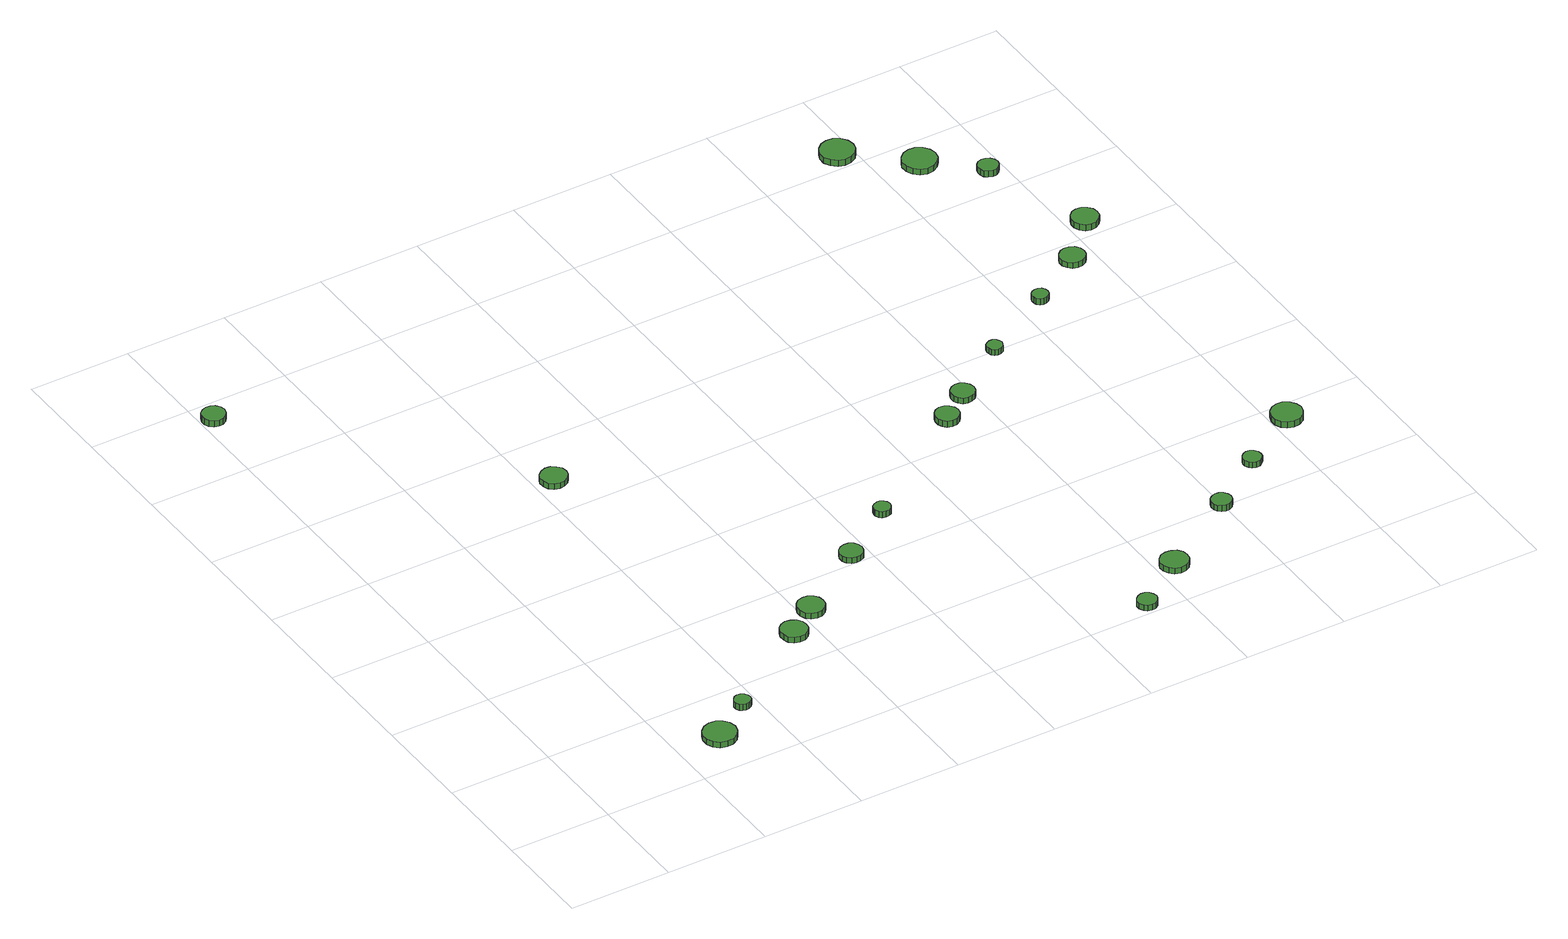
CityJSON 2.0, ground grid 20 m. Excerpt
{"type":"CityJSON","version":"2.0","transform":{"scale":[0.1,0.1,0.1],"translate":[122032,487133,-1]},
"CityObjects":{
"tree1":{"type":"SolitaryVegetationObject","attributes":{"function":"something"},"geometry":[{"type":"MultiSurface","lod":"1","boundaries":[[[0,1,2,3,4,5,6,7,8,9,10,11,12,13,14]],[[15,16,17,18,19,20,21,22,23,24,25,26,27,28,29]],[[0,29,28,1]],[[1,28,27,2]],[[2,27,26,3]],[[3,26,25,4]],[[4,25,24,5]],[[5,24,23,6]],[[6,23,22,7]],[[7,22,21,8]],[[8,21,20,9]],[[9,20,19,10]],[[10,19,18,11]],[[11,18,17,12]],[[12,17,16,13]],[[13,16,15,14]],[[14,15,29,0]]]}]},
"tree2":{"type":"SolitaryVegetationObject","attributes":{"function":"something"},"geometry":[{"type":"MultiSurface","lod":"1","boundaries":[[[30,31,32,33,34,35,36,37,38,39,40,41,42,43,44]],[[45,46,47,48,49,50,51,52,53,54,55,56,57,58,59]],[[30,59,58,31]],[[31,58,57,32]],[[32,57,56,33]],[[33,56,55,34]],[[34,55,54,35]],[[35,54,53,36]],[[36,53,52,37]],[[37,52,51,38]],[[38,51,50,39]],[[39,50,49,40]],[[40,49,48,41]],[[41,48,47,42]],[[42,47,46,43]],[[43,46,45,44]],[[44,45,59,30]]]}]},
"tree3":{"type":"SolitaryVegetationObject","attributes":{"function":"something"},"geometry":[{"type":"MultiSurface","lod":"1","boundaries":[[[60,61,62,63,64,65,66,67,68,69,70,71,72,73,74]],[[75,76,77,78,79,80,81,82,83,84,85,86,87,88,89]],[[60,89,88,61]],[[61,88,87,62]],[[62,87,86,63]],[[63,86,85,64]],[[64,85,84,65]],[[65,84,83,66]],[[66,83,82,67]],[[67,82,81,68]],[[68,81,80,69]],[[69,80,79,70]],[[70,79,78,71]],[[71,78,77,72]],[[72,77,76,73]],[[73,76,75,74]],[[74,75,89,60]]]}]},
"tree4":{"type":"SolitaryVegetationObject","attributes":{"function":"something"},"geometry":[{"type":"MultiSurface","lod":"1","boundaries":[[[90,91,92,93,94,95,96,97,98,99,100,101,102,103,104]],[[105,106,107,108,109,110,111,112,113,114,115,116,117,118,119]],[[90,119,118,91]],[[91,118,117,92]],[[92,117,116,93]],[[93,116,115,94]],[[94,115,114,95]],[[95,114,113,96]],[[96,113,112,97]],[[97,112,111,98]],[[98,111,110,99]],[[99,110,109,100]],[[100,109,108,101]],[[101,108,107,102]],[[102,107,106,103]],[[103,106,105,104]],[[104,105,119,90]]]}]},
"tree5":{"type":"SolitaryVegetationObject","attributes":{"function":"something"},"geometry":[{"type":"MultiSurface","lod":"1","boundaries":[[[120,121,122,123,124,125,126,127,128,129,130,131,132,133,134]],[[135,136,137,138,139,140,141,142,143,144,145,146,147,148,149]],[[120,149,148,121]],[[121,148,147,122]],[[122,147,146,123]],[[123,146,145,124]],[[124,145,144,125]],[[125,144,143,126]],[[126,143,142,127]],[[127,142,141,128]],[[128,141,140,129]],[[129,140,139,130]],[[130,139,138,131]],[[131,138,137,132]],[[132,137,136,133]],[[133,136,135,134]],[[134,135,149,120]]]}]},
"tree6":{"type":"SolitaryVegetationObject","attributes":{"function":"something"},"geometry":[{"type":"MultiSurface","lod":"1","boundaries":[[[150,151,152,153,154,155,156,157,158,159,160,161,162,163,164]],[[165,166,167,168,169,170,171,172,173,174,175,176,177,178,179]],[[150,179,178,151]],[[151,178,177,152]],[[152,177,176,153]],[[153,176,175,154]],[[154,175,174,155]],[[155,174,173,156]],[[156,173,172,157]],[[157,172,171,158]],[[158,171,170,159]],[[159,170,169,160]],[[160,169,168,161]],[[161,168,167,162]],[[162,167,166,163]],[[163,166,165,164]],[[164,165,179,150]]]}]},
"tree7":{"type":"SolitaryVegetationObject","attributes":{"function":"something"},"geometry":[{"type":"MultiSurface","lod":"1","boundaries":[[[180,181,182,183,184,185,186,187,188,189,190,191,192,193,194]],[[195,196,197,198,199,200,201,202,203,204,205,206,207,208,209]],[[180,209,208,181]],[[181,208,207,182]],[[182,207,206,183]],[[183,206,205,184]],[[184,205,204,185]],[[185,204,203,186]],[[186,203,202,187]],[[187,202,201,188]],[[188,201,200,189]],[[189,200,199,190]],[[190,199,198,191]],[[191,198,197,192]],[[192,197,196,193]],[[193,196,195,194]],[[194,195,209,180]]]}]},
"tree8":{"type":"SolitaryVegetationObject","attributes":{"function":"something"},"geometry":[{"type":"MultiSurface","lod":"1","boundaries":[[[210,211,212,213,214,215,216,217,218,219,220,221,222,223,224]],[[225,226,227,228,229,230,231,232,233,234,235,236,237,238,239]],[[210,239,238,211]],[[211,238,237,212]],[[212,237,236,213]],[[213,236,235,214]],[[214,235,234,215]],[[215,234,233,216]],[[216,233,232,217]],[[217,232,231,218]],[[218,231,230,219]],[[219,230,229,220]],[[220,229,228,221]],[[221,228,227,222]],[[222,227,226,223]],[[223,226,225,224]],[[224,225,239,210]]]}]},
"tree9":{"type":"SolitaryVegetationObject","attributes":{"function":"something"},"geometry":[{"type":"MultiSurface","lod":"1","boundaries":[[[240,241,242,243,244,245,246,247,248,249,250,251,252,253,254]],[[255,256,257,258,259,260,261,262,263,264,265,266,267,268,269]],[[240,269,268,241]],[[241,268,267,242]],[[242,267,266,243]],[[243,266,265,244]],[[244,265,264,245]],[[245,264,263,246]],[[246,263,262,247]],[[247,262,261,248]],[[248,261,260,249]],[[249,260,259,250]],[[250,259,258,251]],[[251,258,257,252]],[[252,257,256,253]],[[253,256,255,254]],[[254,255,269,240]]]}]},
"tree10":{"type":"SolitaryVegetationObject","attributes":{"function":"something"},"geometry":[{"type":"MultiSurface","lod":"1","boundaries":[[[270,271,272,273,274,275,276,277,278,279,280,281,282,283,284]],[[285,286,287,288,289,290,291,292,293,294,295,296,297,298,299]],[[270,299,298,271]],[[271,298,297,272]],[[272,297,296,273]],[[273,296,295,274]],[[274,295,294,275]],[[275,294,293,276]],[[276,293,292,277]],[[277,292,291,278]],[[278,291,290,279]],[[279,290,289,280]],[[280,289,288,281]],[[281,288,287,282]],[[282,287,286,283]],[[283,286,285,284]],[[284,285,299,270]]]}]},
"tree11":{"type":"SolitaryVegetationObject","attributes":{"function":"something"},"geometry":[{"type":"MultiSurface","lod":"1","boundaries":[[[300,301,302,303,304,305,306,307,308,309,310,311,312,313,314]],[[315,316,317,318,319,320,321,322,323,324,325,326,327,328,329]],[[300,329,328,301]],[[301,328,327,302]],[[302,327,326,303]],[[303,326,325,304]],[[304,325,324,305]],[[305,324,323,306]],[[306,323,322,307]],[[307,322,321,308]],[[308,321,320,309]],[[309,320,319,310]],[[310,319,318,311]],[[311,318,317,312]],[[312,317,316,313]],[[313,316,315,314]],[[314,315,329,300]]]}]},
"tree12":{"type":"SolitaryVegetationObject","attributes":{"function":"something"},"geometry":[{"type":"MultiSurface","lod":"1","boundaries":[[[330,331,332,333,334,335,336,337,338,339,340,341,342,343,344]],[[345,346,347,348,349,350,351,352,353,354,355,356,357,358,359]],[[330,359,358,331]],[[331,358,357,332]],[[332,357,356,333]],[[333,356,355,334]],[[334,355,354,335]],[[335,354,353,336]],[[336,353,352,337]],[[337,352,351,338]],[[338,351,350,339]],[[339,350,349,340]],[[340,349,348,341]],[[341,348,347,342]],[[342,347,346,343]],[[343,346,345,344]],[[344,345,359,330]]]}]},
"tree13":{"type":"SolitaryVegetationObject","attributes":{"function":"something"},"geometry":[{"type":"MultiSurface","lod":"1","boundaries":[[[360,361,362,363,364,365,366,367,368,369,370,371,372,373,374]],[[375,376,377,378,379,380,381,382,383,384,385,386,387,388,389]],[[360,389,388,361]],[[361,388,387,362]],[[362,387,386,363]],[[363,386,385,364]],[[364,385,384,365]],[[365,384,383,366]],[[366,383,382,367]],[[367,382,381,368]],[[368,381,380,369]],[[369,380,379,370]],[[370,379,378,371]],[[371,378,377,372]],[[372,377,376,373]],[[373,376,375,374]],[[374,375,389,360]]]}]},
"tree14":{"type":"SolitaryVegetationObject","attributes":{"function":"something"},"geometry":[{"type":"MultiSurface","lod":"1","boundaries":[[[390,391,392,393,394,395,396,397,398,399,400,401,402,403,404]],[[405,406,407,408,409,410,411,412,413,414,415,416,417,418,419]],[[390,419,418,391]],[[391,418,417,392]],[[392,417,416,393]],[[393,416,415,394]],[[394,415,414,395]],[[395,414,413,396]],[[396,413,412,397]],[[397,412,411,398]],[[398,411,410,399]],[[399,410,409,400]],[[400,409,408,401]],[[401,408,407,402]],[[402,407,406,403]],[[403,406,405,404]],[[404,405,419,390]]]}]},
"tree15":{"type":"SolitaryVegetationObject","attributes":{"function":"something"},"geometry":[{"type":"MultiSurface","lod":"1","boundaries":[[[420,421,422,423,424,425,426,427,428,429,430,431,432,433,434]],[[435,436,437,438,439,440,441,442,443,444,445,446,447,448,449]],[[420,449,448,421]],[[421,448,447,422]],[[422,447,446,423]],[[423,446,445,424]],[[424,445,444,425]],[[425,444,443,426]],[[426,443,442,427]],[[427,442,441,428]],[[428,441,440,429]],[[429,440,439,430]],[[430,439,438,431]],[[431,438,437,432]],[[432,437,436,433]],[[433,436,435,434]],[[434,435,449,420]]]}]},
"tree16":{"type":"SolitaryVegetationObject","attributes":{"function":"something"},"geometry":[{"type":"MultiSurface","lod":"1","boundaries":[[[450,451,452,453,454,455,456,457,458,459,460,461,462,463,464]],[[465,466,467,468,469,470,471,472,473,474,475,476,477,478,479]],[[450,479,478,451]],[[451,478,477,452]],[[452,477,476,453]],[[453,476,475,454]],[[454,475,474,455]],[[455,474,473,456]],[[456,473,472,457]],[[457,472,471,458]],[[458,471,470,459]],[[459,470,469,460]],[[460,469,468,461]],[[461,468,467,462]],[[462,467,466,463]],[[463,466,465,464]],[[464,465,479,450]]]}]},
"tree17":{"type":"SolitaryVegetationObject","attributes":{"function":"something"},"geometry":[{"type":"MultiSurface","lod":"1","boundaries":[[[480,481,482,483,484,485,486,487,488,489,490,491,492,493,494]],[[495,496,497,498,499,500,501,502,503,504,505,506,507,508,509]],[[480,509,508,481]],[[481,508,507,482]],[[482,507,506,483]],[[483,506,505,484]],[[484,505,504,485]],[[485,504,503,486]],[[486,503,502,487]],[[487,502,501,488]],[[488,501,500,489]],[[489,500,499,490]],[[490,499,498,491]],[[491,498,497,492]],[[492,497,496,493]],[[493,496,495,494]],[[494,495,509,480]]]}]},
"tree18":{"type":"SolitaryVegetationObject","attributes":{"function":"something"},"geometry":[{"type":"MultiSurface","lod":"1","boundaries":[[[510,511,512,513,514,515,516,517,518,519,520,521,522,523,524]],[[525,526,527,528,529,530,531,532,533,534,535,536,537,538,539]],[[510,539,538,511]],[[511,538,537,512]],[[512,537,536,513]],[[513,536,535,514]],[[514,535,534,515]],[[515,534,533,516]],[[516,533,532,517]],[[517,532,531,518]],[[518,531,530,519]],[[519,530,529,520]],[[520,529,528,521]],[[521,528,527,522]],[[522,527,526,523]],[[523,526,525,524]],[[524,525,539,510]]]}]},
"tree19":{"type":"SolitaryVegetationObject","attributes":{"function":"something"},"geometry":[{"type":"MultiSurface","lod":"1","boundaries":[[[540,541,542,543,544,545,546,547,548,549,550,551,552,553,554]],[[555,556,557,558,559,560,561,562,563,564,565,566,567,568,569]],[[540,569,568,541]],[[541,568,567,542]],[[542,567,566,543]],[[543,566,565,544]],[[544,565,564,545]],[[545,564,563,546]],[[546,563,562,547]],[[547,562,561,548]],[[548,561,560,549]],[[549,560,559,550]],[[550,559,558,551]],[[551,558,557,552]],[[552,557,556,553]],[[553,556,555,554]],[[554,555,569,540]]]}]},
"tree20":{"type":"SolitaryVegetationObject","attributes":{"function":"something"},"geometry":[{"type":"MultiSurface","lod":"1","boundaries":[[[570,571,572,573,574,575,576,577,578,579,580,581,582,583,584]],[[585,586,587,588,589,590,591,592,593,594,595,596,597,598,599]],[[570,599,598,571]],[[571,598,597,572]],[[572,597,596,573]],[[573,596,595,574]],[[574,595,594,575]],[[575,594,593,576]],[[576,593,592,577]],[[577,592,591,578]],[[578,591,590,579]],[[579,590,589,580]],[[580,589,588,581]],[[581,588,587,582]],[[582,587,586,583]],[[583,586,585,584]],[[584,585,599,570]]]}]},
"tree21":{"type":"SolitaryVegetationObject","attributes":{"function":"something"},"geometry":[{"type":"MultiSurface","lod":"1","boundaries":[[[600,601,602,603,604,605,606,607,608,609,610,611,612,613,614]],[[615,616,617,618,619,620,621,622,623,624,625,626,627,628,629]],[[600,629,628,601]],[[601,628,627,602]],[[602,627,626,603]],[[603,626,625,604]],[[604,625,624,605]],[[605,624,623,606]],[[606,623,622,607]],[[607,622,621,608]],[[608,621,620,609]],[[609,620,619,610]],[[610,619,618,611]],[[611,618,617,612]],[[612,617,616,613]],[[613,616,615,614]],[[614,615,629,600]]]}]},
"tree22":{"type":"SolitaryVegetationObject","attributes":{"function":"something"},"geometry":[{"type":"MultiSurface","lod":"1","boundaries":[[[630,631,632,633,634,635,636,637,638,639,640,641,642,643,644]],[[645,646,647,648,649,650,651,652,653,654,655,656,657,658,659]],[[630,659,658,631]],[[631,658,657,632]],[[632,657,656,633]],[[633,656,655,634]],[[634,655,654,635]],[[635,654,653,636]],[[636,653,652,637]],[[637,652,651,638]],[[638,651,650,639]],[[639,650,649,640]],[[640,649,648,641]],[[641,648,647,642]],[[642,647,646,643]],[[643,646,645,644]],[[644,645,659,630]]]}]}
},
"vertices":[
[313,80,30],[310,93,30],[302,103,30],[291,110,30],[278,111,30],[265,107,30],[255,98,30],[250,86,30],[250,73,30],[255,61,30],[265,52,30],[278,48,30],[291,50,30],[302,56,30],[310,67,30],[310,67,18],[302,56,18],[291,50,18],[278,48,18],[265,52,18],[255,61,18],[250,73,18],[250,86,18],[255,98,18],[265,107,18],[278,111,18],[291,110,18],[302,103,18],[310,93,18],[313,80,18],
[384,144,26],[383,150,26],[379,156,26],[373,159,26],[366,160,26],[360,158,26],[355,153,26],[352,147,26],[352,140,26],[355,134,26],[360,130,26],[366,128,26],[373,129,26],[379,132,26],[383,137,26],[383,137,13],[379,132,13],[373,129,13],[366,128,13],[360,130,13],[355,134,13],[352,140,13],[352,147,13],[355,153,13],[360,158,13],[366,160,13],[373,159,13],[379,156,13],[383,150,13],[384,144,13],
[49,1357,21],[47,1366,21],[41,1374,21],[33,1378,21],[24,1379,21],[15,1376,21],[8,1370,21],[4,1361,21],[4,1352,21],[8,1343,21],[15,1337,21],[24,1334,21],[33,1335,21],[41,1340,21],[47,1347,21],[47,1347,8],[41,1340,8],[33,1335,8],[24,1334,8],[15,1337,8],[8,1343,8],[4,1352,8],[4,1361,8],[8,1370,8],[15,1376,8],[24,1379,8],[33,1378,8],[41,1374,8],[47,1366,8],[49,1357,8],
[580,272,27],[578,282,27],[572,291,27],[562,296,27],[551,298,27],[541,294,27],[533,287,27],[529,277,27],[529,266,27],[533,256,27],[541,249,27],[551,246,27],[562,247,27],[572,252,27],[578,261,27],[578,261,15],[572,252,15],[562,247,15],[551,246,15],[541,249,15],[533,256,15],[529,266,15],[529,277,15],[533,287,15],[541,294,15],[551,298,15],[562,296,15],[572,291,15],[578,282,15],[580,272,15],
[462,882,24],[460,893,24],[453,901,24],[444,907,24],[434,908,24],[423,904,24],[415,897,24],[411,888,24],[411,877,24],[415,867,24],[423,860,24],[434,857,24],[444,858,24],[453,863,24],[460,872,24],[460,872,12],[453,863,12],[444,858,12],[434,857,12],[423,860,12],[415,867,12],[411,877,12],[411,888,12],[415,897,12],[423,904,12],[434,908,12],[444,907,12],[453,901,12],[460,893,12],[462,882,12],
[644,318,25],[642,329,25],[636,337,25],[626,343,25],[616,344,25],[605,341,25],[597,333,25],[593,323,25],[593,313,25],[597,303,25],[605,295,25],[616,292,25],[626,293,25],[636,299,25],[642,307,25],[642,307,13],[636,299,13],[626,293,13],[616,292,13],[605,295,13],[597,303,13],[593,313,13],[593,323,13],[597,333,13],[605,341,13],[616,344,13],[626,343,13],[636,337,13],[642,329,13],[644,318,13],
[784,415,26],[782,424,26],[777,431,26],[769,436,26],[760,437,26],[751,434,26],[744,428,26],[740,419,26],[740,410,26],[744,402,26],[751,396,26],[760,393,26],[769,394,26],[777,398,26],[782,406,26],[782,406,14],[777,398,14],[769,394,14],[760,393,14],[751,396,14],[744,402,14],[740,410,14],[740,419,14],[744,428,14],[751,434,14],[760,437,14],[769,436,14],[777,431,14],[782,424,14],[784,415,14],
[891,492,30],[889,499,30],[885,504,30],[879,508,30],[873,508,30],[866,506,30],[861,502,30],[858,495,30],[858,489,30],[861,482,30],[866,478,30],[873,476,30],[879,477,30],[885,480,30],[889,485,30],[889,485,17],[885,480,17],[879,477,17],[873,476,17],[866,478,17],[861,482,17],[858,489,17],[858,495,17],[861,502,17],[866,506,17],[873,508,17],[879,508,17],[885,504,17],[889,499,17],[891,492,17],
[1149,20,25],[1147,27,25],[1143,34,25],[1136,38,25],[1128,39,25],[1120,36,25],[1115,31,25],[1111,24,25],[1111,16,25],[1115,8,25],[1120,3,25],[1128,1,25],[1136,2,25],[1143,6,25],[1147,12,25],[1147,12,13],[1143,6,13],[1136,2,13],[1128,1,13],[1120,3,13],[1115,8,13],[1111,16,13],[1111,24,13],[1115,31,13],[1120,36,13],[1128,39,13],[1136,38,13],[1143,34,13],[1147,27,13],[1149,20,13],
[1259,94,25],[1257,105,25],[1250,114,25],[1240,119,25],[1229,120,25],[1218,117,25],[1210,109,25],[1205,99,25],[1205,88,25],[1210,78,25],[1218,70,25],[1229,67,25],[1240,68,25],[1250,73,25],[1257,83,25],[1257,83,13],[1250,73,13],[1240,68,13],[1229,67,13],[1218,70,13],[1210,78,13],[1205,88,13],[1205,99,13],[1210,109,13],[1218,117,13],[1229,120,13],[1240,119,13],[1250,114,13],[1257,105,13],[1259,94,13],
[1139,664,30],[1137,673,30],[1131,681,30],[1123,686,30],[1113,687,30],[1104,684,30],[1097,677,30],[1094,669,30],[1094,659,30],[1097,651,30],[1104,644,30],[1113,641,30],[1123,642,30],[1131,647,30],[1137,655,30],[1137,655,17],[1131,647,17],[1123,642,17],[1113,641,17],[1104,644,17],[1097,651,17],[1094,659,17],[1094,669,17],[1097,677,17],[1104,684,17],[1113,687,17],[1123,686,17],[1131,681,17],[1137,673,17],[1139,664,17],
[1199,709,28],[1197,719,28],[1191,726,28],[1183,731,28],[1174,732,28],[1165,729,28],[1158,723,28],[1154,714,28],[1154,704,28],[1158,696,28],[1165,689,28],[1174,687,28],[1183,688,28],[1191,692,28],[1197,700,28],[1197,700,16],[1191,692,16],[1183,688,16],[1174,687,16],[1165,689,16],[1158,696,16],[1154,704,16],[1154,714,16],[1158,723,16],[1165,729,16],[1174,732,16],[1183,731,16],[1191,726,16],[1197,719,16],[1199,709,16],
[1416,200,25],[1414,208,25],[1409,215,25],[1402,219,25],[1394,220,25],[1386,217,25],[1380,212,25],[1377,204,25],[1377,196,25],[1380,189,25],[1386,184,25],[1394,181,25],[1402,182,25],[1409,186,25],[1414,192,25],[1414,192,12],[1409,186,12],[1402,182,12],[1394,181,12],[1386,184,12],[1380,189,12],[1377,196,12],[1377,204,12],[1380,212,12],[1386,217,12],[1394,220,12],[1402,219,12],[1409,215,12],[1414,208,12],[1416,200,12],
[1310,793,29],[1308,799,29],[1305,804,29],[1299,808,29],[1293,808,29],[1287,806,29],[1282,802,29],[1280,796,29],[1280,790,29],[1282,784,29],[1287,780,29],[1293,778,29],[1299,778,29],[1305,782,29],[1308,787,29],[1308,787,17],[1305,782,17],[1299,778,17],[1293,778,17],[1287,780,17],[1282,784,17],[1280,790,17],[1280,796,17],[1282,802,17],[1287,806,17],[1293,808,17],[1299,808,17],[1305,804,17],[1308,799,17],[1310,793,17],
[1526,279,25],[1525,286,25],[1520,292,25],[1514,296,25],[1506,297,25],[1499,294,25],[1494,289,25],[1491,282,25],[1491,275,25],[1494,268,25],[1499,263,25],[1506,261,25],[1514,261,25],[1520,265,25],[1525,271,25],[1525,271,13],[1520,265,13],[1514,261,13],[1506,261,13],[1499,263,13],[1494,268,13],[1491,275,13],[1491,282,13],[1494,289,13],[1499,294,13],[1506,297,13],[1514,296,13],[1520,292,13],[1525,286,13],[1526,279,13],
[1458,879,29],[1457,885,29],[1453,891,29],[1447,894,29],[1440,894,29],[1434,892,29],[1429,888,29],[1427,882,29],[1427,876,29],[1429,870,29],[1434,865,29],[1440,863,29],[1447,864,29],[1453,867,29],[1457,872,29],[1457,872,16],[1453,867,16],[1447,864,16],[1440,863,16],[1434,865,16],[1429,870,16],[1427,876,16],[1427,882,16],[1429,888,16],[1434,892,16],[1440,894,16],[1447,894,16],[1453,891,16],[1457,885,16],[1458,879,16],
[1660,359,24],[1657,371,24],[1650,381,24],[1639,388,24],[1627,389,24],[1615,385,24],[1606,377,24],[1601,365,24],[1601,353,24],[1606,341,24],[1615,333,24],[1627,329,24],[1639,331,24],[1650,337,24],[1657,347,24],[1657,347,11],[1650,337,11],[1639,331,11],[1627,329,11],[1615,333,11],[1606,341,11],[1601,353,11],[1601,365,11],[1606,377,11],[1615,385,11],[1627,389,11],[1639,388,11],[1650,381,11],[1657,371,11],[1660,359,11],
[1399,1432,25],[1396,1446,25],[1388,1457,25],[1376,1464,25],[1363,1465,25],[1350,1461,25],[1340,1452,25],[1334,1439,25],[1334,1425,25],[1340,1413,25],[1350,1404,25],[1363,1400,25],[1376,1401,25],[1388,1408,25],[1396,1419,25],[1396,1419,12],[1388,1408,12],[1376,1401,12],[1363,1400,12],[1350,1404,12],[1340,1413,12],[1334,1425,12],[1334,1439,12],[1340,1452,12],[1350,1461,12],[1363,1465,12],[1376,1464,12],[1388,1457,12],[1396,1446,12],[1399,1432,12],
[1575,946,29],[1573,956,29],[1567,964,29],[1558,969,29],[1548,970,29],[1539,967,29],[1531,960,29],[1527,951,29],[1527,941,29],[1531,932,29],[1539,925,29],[1548,922,29],[1558,923,29],[1567,928,29],[1573,936,29],[1573,936,17],[1567,928,17],[1558,923,17],[1548,922,17],[1539,925,17],[1531,932,17],[1527,941,17],[1527,951,17],[1531,960,17],[1539,967,17],[1548,970,17],[1558,969,17],[1567,964,17],[1573,956,17],[1575,946,17],
[1508,1334,25],[1505,1347,25],[1497,1358,25],[1485,1365,25],[1472,1366,25],[1459,1362,25],[1449,1353,25],[1443,1341,25],[1443,1327,25],[1449,1314,25],[1459,1305,25],[1472,1301,25],[1485,1302,25],[1497,1309,25],[1505,1320,25],[1505,1320,13],[1497,1309,13],[1485,1302,13],[1472,1301,13],[1459,1305,13],[1449,1314,13],[1443,1327,13],[1443,1341,13],[1449,1353,13],[1459,1362,13],[1472,1366,13],[1485,1365,13],[1497,1358,13],[1505,1347,13],[1508,1334,13],
[1655,1030,30],[1653,1041,30],[1646,1049,30],[1637,1055,30],[1626,1056,30],[1616,1053,30],[1608,1045,30],[1604,1035,30],[1604,1025,30],[1608,1015,30],[1616,1007,30],[1626,1004,30],[1637,1005,30],[1646,1011,30],[1653,1019,30],[1653,1019,17],[1646,1011,17],[1637,1005,17],[1626,1004,17],[1616,1007,17],[1608,1015,17],[1604,1025,17],[1604,1035,17],[1608,1045,17],[1616,1053,17],[1626,1056,17],[1637,1055,17],[1646,1049,17],[1653,1041,17],[1655,1030,17],
[1585,1250,29],[1583,1258,29],[1578,1264,29],[1571,1268,29],[1563,1269,29],[1555,1267,29],[1549,1261,29],[1546,1254,29],[1546,1246,29],[1549,1238,29],[1555,1233,29],[1563,1230,29],[1571,1231,29],[1578,1235,29],[1583,1242,29],[1583,1242,16],[1578,1235,16],[1571,1231,16],[1563,1230,16],[1555,1233,16],[1549,1238,16],[1546,1246,16],[1546,1254,16],[1549,1261,16],[1555,1267,16],[1563,1269,16],[1571,1268,16],[1578,1264,16],[1583,1258,16],[1585,1250,16]
]}
